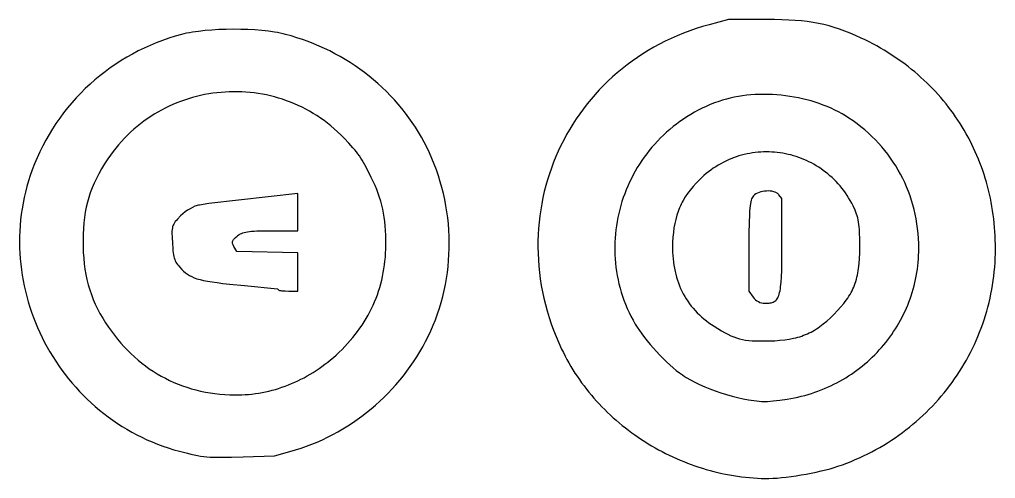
# Model space of a CAD drawing. Extents: x 28 to 1041, y 757 to 2190.
# Drawn here: x 763 to 1008.1, y 1502.5 to 1617.7 of the extents above; entities that cross this region are included whole.
import ezdxf

# ---------------------------------------------------------------- set-up
doc = ezdxf.new("R2010")
doc.units = 0
doc.header["$MEASUREMENT"] = 0
doc.layers.add('LAYER_1', color=18, linetype='CONTINUOUS')

msp = doc.modelspace()

# ---------------------------------------------------------------- linework, layer by layer
at = {"layer": 'LAYER_1'}
for points in [[(950.31, 1502.53), (951.2, 1502.53), (952.19, 1502.57), (953.25, 1502.64), (954.38, 1502.75), (955.57, 1502.88), (956.79, 1503.03), (958.04, 1503.21), (959.31, 1503.42), (960.59, 1503.64), (961.85, 1503.88), (963.09, 1504.14), (964.3, 1504.41), (965.46, 1504.69), (966.56, 1504.98), (967.59, 1505.28), (968.54, 1505.59), (969.65, 1505.97), (970.74, 1506.38), (971.82, 1506.81), (972.89, 1507.26), (973.95, 1507.72), (974.99, 1508.21), (976.03, 1508.71), (977.05, 1509.24), (978.05, 1509.78), (979.05, 1510.33), (980.03, 1510.91), (980.99, 1511.5), (981.95, 1512.12), (982.89, 1512.74), (983.81, 1513.39), (984.72, 1514.05), (985.62, 1514.73), (986.5, 1515.42), (987.37, 1516.13), (988.22, 1516.85), (989.06, 1517.59), (989.88, 1518.34), (990.69, 1519.11), (991.48, 1519.9), (992.25, 1520.69), (993.01, 1521.51), (993.75, 1522.33), (994.48, 1523.17), (995.19, 1524.02), (995.88, 1524.88), (996.55, 1525.76), (997.21, 1526.65), (997.85, 1527.55), (998.47, 1528.46), (999.08, 1529.39), (999.67, 1530.33), (1000.24, 1531.27), (1000.79, 1532.23), (1001.32, 1533.2), (1001.83, 1534.18), (1002.33, 1535.17), (1002.81, 1536.17), (1003.26, 1537.18), (1003.7, 1538.19), (1004.12, 1539.22), (1004.52, 1540.26), (1004.9, 1541.3), (1005.25, 1542.36), (1005.59, 1543.42), (1005.91, 1544.49), (1006.21, 1545.56), (1006.48, 1546.65), (1006.74, 1547.74), (1006.97, 1548.83), (1007.18, 1549.94), (1007.37, 1551.05), (1007.54, 1552.17), (1007.69, 1553.29), (1007.81, 1554.42), (1007.92, 1555.55), (1008, 1556.69), (1008.05, 1557.83), (1008.09, 1558.98), (1008.1, 1560.13), (1008.09, 1561.22), (1008.06, 1562.31), (1008.02, 1563.4), (1007.96, 1564.47), (1007.87, 1565.54), (1007.78, 1566.61), (1007.66, 1567.66), (1007.52, 1568.71), (1007.37, 1569.76), (1007.2, 1570.8), (1007.02, 1571.83), (1006.81, 1572.85), (1006.59, 1573.87), (1006.35, 1574.88), (1006.09, 1575.88), (1005.82, 1576.87), (1005.53, 1577.86), (1005.23, 1578.84), (1004.9, 1579.81), (1004.56, 1580.77), (1004.21, 1581.72), (1003.83, 1582.67), (1003.44, 1583.6), (1003.04, 1584.53), (1002.62, 1585.45), (1002.18, 1586.36), (1001.72, 1587.26), (1001.25, 1588.16), (1000.77, 1589.04), (1000.26, 1589.91), (999.75, 1590.78), (999.21, 1591.63), (998.66, 1592.48), (998.1, 1593.31), (997.52, 1594.14), (996.93, 1594.95), (996.32, 1595.75), (995.69, 1596.55), (995.05, 1597.33), (994.39, 1598.1), (993.72, 1598.86), (993.04, 1599.61), (992.34, 1600.35), (991.62, 1601.08), (990.9, 1601.79), (990.15, 1602.5), (989.39, 1603.19), (988.62, 1603.87), (987.84, 1604.54), (987.03, 1605.2), (986.22, 1605.84), (985.39, 1606.47), (984.55, 1607.09), (983.69, 1607.7), (982.82, 1608.3), (981.94, 1608.88), (981.04, 1609.45), (980.13, 1610), (979.21, 1610.54), (978.27, 1611.07), (977.32, 1611.59), (976.36, 1612.09), (975.38, 1612.58), (974.39, 1613.05), (972.97, 1613.7), (971.59, 1614.29), (970.25, 1614.82), (968.93, 1615.3), (967.63, 1615.73), (966.32, 1616.11), (965, 1616.44), (963.66, 1616.73), (962.28, 1616.98), (960.85, 1617.18), (959.37, 1617.35), (957.81, 1617.48), (956.17, 1617.58), (954.44, 1617.65), (952.61, 1617.69), (950.65, 1617.7), (941.02, 1617.71), (936.2, 1616.4), (934.55, 1615.93), (932.92, 1615.42), (931.31, 1614.86), (929.74, 1614.27), (928.19, 1613.64), (926.67, 1612.97), (925.18, 1612.26), (923.72, 1611.52), (922.29, 1610.74), (920.89, 1609.92), (919.52, 1609.08), (918.17, 1608.19), (916.87, 1607.28), (915.59, 1606.33), (914.34, 1605.36), (913.13, 1604.35), (911.94, 1603.31), (910.79, 1602.25), (909.68, 1601.15), (908.59, 1600.03), (907.54, 1598.88), (906.53, 1597.71), (905.55, 1596.51), (904.6, 1595.29), (903.69, 1594.04), (902.81, 1592.77), (901.97, 1591.48), (901.17, 1590.16), (900.4, 1588.83), (899.67, 1587.47), (898.98, 1586.1), (898.32, 1584.71), (897.7, 1583.3), (897.12, 1581.88), (896.58, 1580.43), (896.08, 1578.98), (895.61, 1577.5), (895.19, 1576.02), (894.8, 1574.52), (894.46, 1573.01), (894.16, 1571.49), (893.89, 1569.95), (893.67, 1568.41), (893.49, 1566.86), (893.35, 1565.3), (893.26, 1563.73), (893.2, 1562.15), (893.19, 1560.57), (893.23, 1558.98), (893.3, 1557.39), (893.42, 1555.79), (893.59, 1554.19), (893.8, 1552.59), (894.05, 1550.98), (894.35, 1549.38), (894.7, 1547.77), (895.09, 1546.17), (895.53, 1544.56), (896.01, 1542.96), (896.54, 1541.36), (897.12, 1539.76), (897.75, 1538.17), (898.42, 1536.58), (899.15, 1535), (899.58, 1534.12), (900.02, 1533.24), (900.49, 1532.37), (900.97, 1531.51), (901.46, 1530.66), (901.98, 1529.82), (902.5, 1528.99), (903.05, 1528.17), (903.61, 1527.36), (904.18, 1526.56), (904.77, 1525.76), (905.37, 1524.98), (905.98, 1524.21), (906.62, 1523.45), (907.26, 1522.7), (907.92, 1521.96), (908.59, 1521.24), (909.27, 1520.52), (909.97, 1519.82), (910.67, 1519.12), (911.39, 1518.44), (912.13, 1517.77), (912.87, 1517.12), (913.63, 1516.47), (914.39, 1515.84), (915.17, 1515.22), (915.96, 1514.61), (916.76, 1514.02), (917.56, 1513.44), (918.38, 1512.87), (919.21, 1512.31), (920.05, 1511.77), (920.9, 1511.25), (921.75, 1510.73), (922.61, 1510.23), (923.49, 1509.75), (924.37, 1509.27), (925.26, 1508.82), (926.15, 1508.38), (927.06, 1507.95), (927.97, 1507.53), (928.88, 1507.14), (929.81, 1506.75), (930.74, 1506.39), (931.68, 1506.04), (932.62, 1505.7), (933.57, 1505.38), (934.52, 1505.08), (935.48, 1504.79), (936.44, 1504.52), (937.41, 1504.26), (938.38, 1504.03), (939.36, 1503.8), (940.34, 1503.6), (941.33, 1503.41), (942.31, 1503.24), (943.31, 1503.09), (944.3, 1502.96), (945.3, 1502.84), (946.29, 1502.74), (947.3, 1502.66), (948.3, 1502.6), (949.3, 1502.55)], [(819.16, 1507.96), (827.07, 1508.22), (830.93, 1509.28), (832.33, 1509.68), (833.7, 1510.12), (835.07, 1510.6), (836.42, 1511.11), (837.76, 1511.66), (839.08, 1512.25), (840.38, 1512.87), (841.67, 1513.53), (842.94, 1514.22), (844.19, 1514.95), (845.43, 1515.71), (846.64, 1516.5), (847.83, 1517.32), (849, 1518.18), (850.15, 1519.06), (851.28, 1519.98), (852.39, 1520.92), (853.47, 1521.89), (854.52, 1522.89), (855.55, 1523.92), (856.55, 1524.98), (857.53, 1526.06), (858.48, 1527.17), (859.4, 1528.3), (860.29, 1529.45), (861.15, 1530.63), (861.98, 1531.84), (862.77, 1533.06), (863.54, 1534.31), (864.27, 1535.58), (864.97, 1536.87), (865.64, 1538.18), (866.29, 1539.57), (866.9, 1540.97), (867.46, 1542.38), (867.98, 1543.81), (868.46, 1545.26), (868.9, 1546.72), (869.3, 1548.19), (869.65, 1549.68), (869.96, 1551.17), (870.22, 1552.68), (870.45, 1554.19), (870.63, 1555.7), (870.77, 1557.23), (870.86, 1558.75), (870.92, 1560.28), (870.93, 1561.82), (870.89, 1563.35), (870.82, 1564.88), (870.7, 1566.41), (870.54, 1567.94), (870.34, 1569.47), (870.09, 1570.99), (869.8, 1572.5), (869.47, 1574.01), (869.1, 1575.51), (868.68, 1577), (868.22, 1578.48), (867.72, 1579.95), (867.18, 1581.4), (866.59, 1582.84), (865.96, 1584.27), (865.29, 1585.68), (864.63, 1586.96), (863.94, 1588.22), (863.21, 1589.46), (862.45, 1590.68), (861.65, 1591.88), (860.81, 1593.05), (859.95, 1594.21), (859.05, 1595.34), (858.12, 1596.45), (857.16, 1597.53), (856.17, 1598.59), (855.15, 1599.62), (854.1, 1600.63), (853.02, 1601.61), (851.92, 1602.56), (850.79, 1603.49), (849.64, 1604.38), (848.46, 1605.25), (847.26, 1606.09), (846.03, 1606.9), (844.78, 1607.67), (843.52, 1608.41), (842.23, 1609.13), (840.92, 1609.81), (839.59, 1610.45), (838.24, 1611.06), (836.88, 1611.64), (835.5, 1612.18), (834.1, 1612.68), (832.69, 1613.15), (831.26, 1613.58), (829.82, 1613.97), (829.18, 1614.13), (828.5, 1614.27), (827.8, 1614.41), (827.06, 1614.54), (825.5, 1614.76), (823.85, 1614.94), (822.13, 1615.08), (820.36, 1615.18), (818.55, 1615.23), (816.72, 1615.25), (814.89, 1615.23), (813.08, 1615.17), (811.31, 1615.07), (809.6, 1614.92), (807.96, 1614.74), (806.41, 1614.52), (805.68, 1614.39), (804.98, 1614.25), (804.31, 1614.1), (803.68, 1613.95), (802.07, 1613.5), (800.47, 1613), (798.9, 1612.45), (797.35, 1611.86), (795.82, 1611.22), (794.31, 1610.54), (792.83, 1609.82), (791.38, 1609.05), (789.94, 1608.24), (788.54, 1607.39), (787.16, 1606.5), (785.81, 1605.57), (784.49, 1604.6), (783.2, 1603.59), (781.95, 1602.55), (780.72, 1601.47), (779.53, 1600.36), (778.37, 1599.21), (777.24, 1598.02), (776.15, 1596.81), (775.1, 1595.56), (774.09, 1594.28), (773.11, 1592.97), (772.17, 1591.63), (771.27, 1590.26), (770.42, 1588.87), (769.6, 1587.44), (768.83, 1585.99), (768.1, 1584.52), (767.42, 1583.02), (766.78, 1581.49), (766.18, 1579.95), (765.7, 1578.57), (765.26, 1577.19), (764.86, 1575.8), (764.5, 1574.41), (764.18, 1573.02), (763.9, 1571.62), (763.66, 1570.22), (763.46, 1568.83), (763.29, 1567.43), (763.17, 1566.03), (763.08, 1564.63), (763.03, 1563.23), (763.01, 1561.84), (763.03, 1560.45), (763.09, 1559.06), (763.19, 1557.68), (763.32, 1556.3), (763.48, 1554.93), (763.68, 1553.57), (763.92, 1552.21), (764.18, 1550.86), (764.49, 1549.51), (764.82, 1548.18), (765.19, 1546.85), (765.6, 1545.54), (766.03, 1544.24), (766.5, 1542.95), (767, 1541.67), (767.53, 1540.4), (768.09, 1539.15), (768.68, 1537.91), (769.3, 1536.68), (769.95, 1535.48), (770.63, 1534.28), (771.35, 1533.11), (772.09, 1531.95), (772.85, 1530.81), (773.65, 1529.69), (774.48, 1528.59), (775.33, 1527.51), (776.21, 1526.45), (777.12, 1525.41), (778.05, 1524.39), (779.01, 1523.4), (780, 1522.43), (781.01, 1521.49), (782.04, 1520.57), (783.1, 1519.67), (784.19, 1518.8), (785.3, 1517.96), (786.43, 1517.14), (787.59, 1516.36), (788.77, 1515.6), (789.97, 1514.87), (791.2, 1514.17), (792.44, 1513.5), (793.71, 1512.87), (795, 1512.26), (796.32, 1511.69), (797.65, 1511.15), (799, 1510.65), (800.37, 1510.18), (801.76, 1509.75), (803.18, 1509.35), (805.17, 1508.84), (806.06, 1508.62), (806.9, 1508.44), (807.7, 1508.29), (808.49, 1508.16), (809.27, 1508.05), (810.08, 1507.97), (810.92, 1507.91), (811.81, 1507.87), (812.76, 1507.84), (813.81, 1507.84), (816.21, 1507.87)], [(817.09, 1523.51), (817.96, 1523.51), (818.82, 1523.53), (819.68, 1523.57), (820.54, 1523.64), (821.39, 1523.72), (822.24, 1523.83), (823.09, 1523.96), (823.93, 1524.1), (824.77, 1524.27), (825.61, 1524.46), (826.44, 1524.66), (827.27, 1524.89), (828.09, 1525.14), (828.91, 1525.41), (829.72, 1525.69), (830.53, 1526), (831.33, 1526.33), (832.12, 1526.67), (832.91, 1527.04), (833.69, 1527.42), (834.47, 1527.82), (835.24, 1528.25), (836, 1528.69), (836.76, 1529.15), (837.5, 1529.63), (838.24, 1530.13), (838.97, 1530.65), (839.7, 1531.18), (840.41, 1531.74), (841.12, 1532.31), (841.82, 1532.9), (842.5, 1533.51), (843.26, 1534.21), (844, 1534.93), (844.71, 1535.65), (845.4, 1536.39), (846.07, 1537.13), (846.71, 1537.89), (847.32, 1538.65), (847.92, 1539.43), (848.49, 1540.22), (849.03, 1541.02), (849.56, 1541.82), (850.06, 1542.64), (850.53, 1543.47), (850.98, 1544.31), (851.41, 1545.16), (851.81, 1546.02), (852.19, 1546.89), (852.55, 1547.76), (852.88, 1548.65), (853.19, 1549.55), (853.48, 1550.46), (853.74, 1551.38), (853.97, 1552.31), (854.18, 1553.24), (854.37, 1554.19), (854.54, 1555.15), (854.68, 1556.11), (854.79, 1557.09), (854.89, 1558.07), (854.95, 1559.07), (855, 1560.07), (855.02, 1561.09), (855.02, 1562.38), (854.99, 1563.62), (854.94, 1564.8), (854.86, 1565.93), (854.75, 1567.03), (854.62, 1568.09), (854.45, 1569.12), (854.25, 1570.12), (854.02, 1571.12), (853.75, 1572.1), (853.45, 1573.07), (853.1, 1574.05), (852.72, 1575.03), (852.31, 1576.03), (851.84, 1577.04), (851.34, 1578.08), (850.48, 1579.8), (849.73, 1581.22), (849.38, 1581.84), (849.04, 1582.41), (848.7, 1582.95), (848.35, 1583.47), (847.99, 1583.97), (847.61, 1584.47), (847.2, 1584.98), (846.75, 1585.5), (845.72, 1586.64), (844.47, 1587.98), (843.68, 1588.78), (842.88, 1589.56), (842.05, 1590.3), (841.21, 1591.02), (840.36, 1591.7), (839.49, 1592.36), (838.6, 1592.99), (837.7, 1593.59), (836.79, 1594.16), (835.87, 1594.7), (834.93, 1595.21), (833.98, 1595.69), (833.02, 1596.15), (832.05, 1596.58), (831.07, 1596.98), (830.09, 1597.34), (829.09, 1597.69), (828.09, 1598), (827.08, 1598.28), (826.06, 1598.54), (825.04, 1598.77), (824.01, 1598.97), (822.98, 1599.14), (821.94, 1599.28), (820.91, 1599.4), (819.87, 1599.49), (818.83, 1599.55), (817.78, 1599.58), (816.74, 1599.59), (815.7, 1599.56), (814.66, 1599.51), (813.62, 1599.43), (812.58, 1599.33), (811.55, 1599.2), (810.52, 1599.04), (809.49, 1598.85), (808.47, 1598.63), (807.46, 1598.39), (806.45, 1598.12), (805.45, 1597.82), (804.45, 1597.5), (803.47, 1597.15), (802.49, 1596.77), (801.52, 1596.37), (800.57, 1595.94), (799.62, 1595.48), (798.69, 1595), (797.76, 1594.48), (796.85, 1593.95), (795.96, 1593.38), (795.08, 1592.79), (794.21, 1592.17), (793.36, 1591.53), (792.52, 1590.86), (791.71, 1590.17), (790.9, 1589.44), (790.12, 1588.7), (789.36, 1587.92), (788.61, 1587.12), (787.89, 1586.3), (787.19, 1585.44), (786.5, 1584.57), (785.84, 1583.66), (785.21, 1582.73), (784.38, 1581.46), (783.63, 1580.22), (782.93, 1579), (782.31, 1577.8), (781.74, 1576.61), (781.24, 1575.43), (780.79, 1574.24), (780.39, 1573.04), (780.05, 1571.83), (779.76, 1570.59), (779.52, 1569.32), (779.32, 1568.02), (779.17, 1566.67), (779.07, 1565.27), (779, 1563.81), (778.97, 1562.28), (778.98, 1560.75), (779.03, 1559.27), (779.13, 1557.82), (779.26, 1556.42), (779.45, 1555.06), (779.67, 1553.73), (779.95, 1552.43), (780.27, 1551.16), (780.64, 1549.91), (781.05, 1548.68), (781.52, 1547.48), (782.04, 1546.29), (782.6, 1545.11), (783.22, 1543.94), (783.9, 1542.78), (784.62, 1541.62), (785.35, 1540.53), (786.09, 1539.48), (786.86, 1538.46), (787.65, 1537.48), (788.45, 1536.52), (789.28, 1535.6), (790.13, 1534.71), (790.99, 1533.86), (791.88, 1533.04), (792.78, 1532.25), (793.7, 1531.49), (794.65, 1530.77), (795.61, 1530.08), (796.59, 1529.42), (797.58, 1528.8), (798.6, 1528.21), (799.63, 1527.66), (800.68, 1527.14), (801.75, 1526.65), (802.83, 1526.2), (803.93, 1525.79), (805.05, 1525.4), (806.18, 1525.06), (807.33, 1524.74), (808.5, 1524.47), (809.68, 1524.22), (810.88, 1524.01), (812.09, 1523.84), (813.32, 1523.7), (814.56, 1523.6), (815.82, 1523.54)], [(949.96, 1521.81), (950.33, 1521.81), (950.85, 1521.84), (952.25, 1521.97), (953.97, 1522.17), (955.81, 1522.44), (956.7, 1522.59), (957.59, 1522.76), (958.46, 1522.95), (959.33, 1523.15), (960.19, 1523.37), (961.04, 1523.62), (961.88, 1523.87), (962.71, 1524.15), (963.53, 1524.44), (964.35, 1524.75), (965.15, 1525.08), (965.95, 1525.42), (966.73, 1525.78), (967.51, 1526.16), (968.27, 1526.55), (969.02, 1526.96), (969.77, 1527.38), (970.5, 1527.82), (971.22, 1528.27), (971.93, 1528.74), (972.63, 1529.22), (973.31, 1529.71), (973.99, 1530.22), (974.65, 1530.75), (975.3, 1531.28), (975.94, 1531.83), (976.56, 1532.4), (977.17, 1532.97), (977.77, 1533.56), (978.35, 1534.16), (978.92, 1534.77), (979.48, 1535.4), (980.03, 1536.03), (980.55, 1536.68), (981.07, 1537.34), (981.57, 1538.01), (982.05, 1538.69), (982.53, 1539.38), (982.98, 1540.08), (983.42, 1540.79), (983.84, 1541.51), (984.25, 1542.24), (984.65, 1542.98), (985.02, 1543.73), (985.38, 1544.49), (985.72, 1545.26), (986.05, 1546.03), (986.36, 1546.81), (986.65, 1547.61), (986.93, 1548.4), (987.19, 1549.21), (987.42, 1550.02), (987.65, 1550.84), (987.85, 1551.67), (988.03, 1552.5), (988.2, 1553.34), (988.35, 1554.19), (988.48, 1555.04), (988.59, 1555.9), (988.68, 1556.76), (988.75, 1557.63), (988.8, 1558.5), (988.83, 1559.38), (988.84, 1560.26), (988.82, 1561.52), (988.76, 1562.77), (988.67, 1564.01), (988.54, 1565.23), (988.38, 1566.45), (988.18, 1567.65), (987.94, 1568.84), (987.67, 1570.02), (987.36, 1571.18), (987.02, 1572.33), (986.65, 1573.46), (986.24, 1574.58), (985.79, 1575.69), (985.31, 1576.77), (984.8, 1577.85), (984.26, 1578.9), (983.68, 1579.94), (983.07, 1580.95), (982.43, 1581.95), (981.76, 1582.93), (981.06, 1583.89), (980.32, 1584.83), (979.55, 1585.75), (978.75, 1586.65), (977.93, 1587.52), (977.07, 1588.38), (976.18, 1589.21), (975.26, 1590.01), (974.31, 1590.79), (973.33, 1591.55), (972.33, 1592.29), (971.29, 1592.99), (970.45, 1593.53), (969.57, 1594.05), (968.67, 1594.54), (967.75, 1595), (966.8, 1595.44), (965.83, 1595.86), (964.85, 1596.25), (963.84, 1596.62), (962.82, 1596.95), (961.79, 1597.27), (960.74, 1597.55), (959.68, 1597.81), (958.61, 1598.05), (957.54, 1598.25), (956.45, 1598.43), (955.37, 1598.58), (954.27, 1598.71), (953.18, 1598.81), (952.09, 1598.88), (951, 1598.92), (949.91, 1598.93), (948.82, 1598.92), (947.75, 1598.87), (946.68, 1598.8), (945.62, 1598.7), (944.57, 1598.57), (943.53, 1598.4), (942.51, 1598.21), (941.5, 1597.99), (940.52, 1597.74), (939.55, 1597.46), (938.6, 1597.15), (937.53, 1596.77), (936.49, 1596.35), (935.46, 1595.91), (934.46, 1595.44), (933.47, 1594.95), (932.51, 1594.43), (931.56, 1593.88), (930.63, 1593.32), (929.73, 1592.73), (928.84, 1592.11), (927.97, 1591.47), (927.13, 1590.82), (926.31, 1590.14), (925.51, 1589.44), (924.73, 1588.72), (923.97, 1587.98), (923.23, 1587.22), (922.52, 1586.44), (921.83, 1585.65), (921.16, 1584.84), (920.51, 1584.01), (919.89, 1583.17), (919.29, 1582.31), (918.72, 1581.43), (918.16, 1580.55), (917.64, 1579.65), (917.13, 1578.73), (916.66, 1577.81), (916.2, 1576.87), (915.77, 1575.92), (915.37, 1574.96), (914.99, 1573.99), (914.64, 1573.01), (914.31, 1572.03), (914.01, 1571.03), (913.74, 1570.03), (913.49, 1569.02), (913.27, 1568), (913.07, 1566.98), (912.91, 1565.95), (912.77, 1564.92), (912.66, 1563.89), (912.57, 1562.85), (912.52, 1561.8), (912.49, 1560.76), (912.49, 1559.71), (912.52, 1558.67), (912.58, 1557.62), (912.66, 1556.57), (912.78, 1555.52), (912.93, 1554.48), (913.1, 1553.43), (913.31, 1552.39), (913.55, 1551.35), (913.81, 1550.32), (914.11, 1549.29), (914.44, 1548.26), (914.8, 1547.24), (915.19, 1546.23), (915.62, 1545.22), (916.07, 1544.22), (916.56, 1543.23), (917.08, 1542.25), (917.63, 1541.27), (918.12, 1540.48), (918.67, 1539.65), (919.28, 1538.79), (919.95, 1537.92), (920.66, 1537.03), (921.4, 1536.13), (922.18, 1535.24), (922.99, 1534.36), (923.81, 1533.49), (924.64, 1532.64), (925.48, 1531.83), (926.32, 1531.06), (927.14, 1530.33), (927.95, 1529.66), (928.73, 1529.04), (929.49, 1528.5), (929.95, 1528.19), (930.44, 1527.88), (931.48, 1527.28), (932.61, 1526.69), (933.81, 1526.11), (935.07, 1525.56), (936.39, 1525.03), (937.74, 1524.52), (939.13, 1524.05), (940.53, 1523.61), (941.94, 1523.21), (943.35, 1522.86), (944.74, 1522.54), (946.11, 1522.28), (947.45, 1522.07), (948.74, 1521.91), (949.36, 1521.86)], [(951.34, 1537.06), (952.69, 1537.11), (953.96, 1537.2), (955.17, 1537.32), (956.31, 1537.49), (957.4, 1537.71), (957.93, 1537.83), (958.44, 1537.96), (958.94, 1538.11), (959.44, 1538.27), (959.92, 1538.45), (960.4, 1538.63), (960.86, 1538.84), (961.33, 1539.05), (961.78, 1539.28), (962.23, 1539.52), (962.68, 1539.78), (963.12, 1540.06), (963.56, 1540.35), (964, 1540.65), (964.87, 1541.31), (965.75, 1542.04), (966.63, 1542.84), (967.53, 1543.72), (968.44, 1544.66), (969.28, 1545.58), (970.03, 1546.48), (970.37, 1546.92), (970.7, 1547.37), (971.01, 1547.81), (971.3, 1548.26), (971.57, 1548.71), (971.83, 1549.16), (972.07, 1549.62), (972.29, 1550.08), (972.5, 1550.55), (972.69, 1551.02), (972.87, 1551.51), (973.03, 1552), (973.18, 1552.51), (973.32, 1553.03), (973.44, 1553.56), (973.55, 1554.11), (973.65, 1554.67), (973.73, 1555.25), (973.87, 1556.46), (973.96, 1557.75), (974.01, 1559.13), (974.03, 1560.6), (974.02, 1562.62), (973.97, 1564.29), (973.93, 1565.02), (973.88, 1565.69), (973.81, 1566.3), (973.73, 1566.87), (973.63, 1567.41), (973.51, 1567.92), (973.37, 1568.41), (973.22, 1568.89), (973.03, 1569.38), (972.83, 1569.87), (972.34, 1570.92), (971.99, 1571.61), (971.62, 1572.28), (971.23, 1572.94), (970.83, 1573.57), (970.41, 1574.19), (969.98, 1574.8), (969.53, 1575.38), (969.06, 1575.95), (968.58, 1576.5), (968.09, 1577.03), (967.58, 1577.55), (967.06, 1578.04), (966.53, 1578.52), (965.99, 1578.99), (965.43, 1579.43), (964.87, 1579.85), (964.29, 1580.26), (963.7, 1580.65), (963.11, 1581.02), (962.5, 1581.38), (961.89, 1581.71), (961.26, 1582.02), (960.63, 1582.32), (959.99, 1582.6), (959.35, 1582.86), (958.7, 1583.1), (958.04, 1583.32), (957.38, 1583.52), (956.71, 1583.71), (956.04, 1583.87), (955.36, 1584.02), (954.68, 1584.14), (954, 1584.25), (953.31, 1584.34), (952.62, 1584.4), (951.93, 1584.45), (951.24, 1584.48), (950.55, 1584.49), (949.85, 1584.48), (949.16, 1584.44), (948.47, 1584.39), (947.78, 1584.32), (947.09, 1584.23), (946.4, 1584.12), (945.72, 1583.98), (945.03, 1583.83), (944.35, 1583.66), (943.68, 1583.46), (943.01, 1583.25), (942.34, 1583.01), (941.68, 1582.75), (941.02, 1582.48), (940.37, 1582.18), (939.73, 1581.86), (939.1, 1581.52), (938.47, 1581.16), (937.85, 1580.77), (937.24, 1580.37), (936.63, 1579.94), (936.04, 1579.49), (935.45, 1579.03), (934.88, 1578.53), (934.32, 1578.02), (933.77, 1577.49), (932.93, 1576.62), (932.16, 1575.77), (931.45, 1574.91), (930.8, 1574.05), (930.21, 1573.18), (929.68, 1572.3), (929.43, 1571.85), (929.2, 1571.4), (928.98, 1570.94), (928.77, 1570.48), (928.58, 1570.01), (928.4, 1569.54), (928.07, 1568.57), (927.79, 1567.56), (927.56, 1566.51), (927.36, 1565.42), (927.21, 1564.28), (927.1, 1563.09), (927.03, 1561.85), (927, 1560.98), (927, 1560.13), (927.02, 1559.29), (927.06, 1558.46), (927.12, 1557.64), (927.21, 1556.84), (927.32, 1556.05), (927.46, 1555.27), (927.62, 1554.51), (927.8, 1553.76), (928, 1553.02), (928.22, 1552.3), (928.47, 1551.59), (928.74, 1550.89), (929.04, 1550.2), (929.35, 1549.53), (929.69, 1548.88), (930.05, 1548.23), (930.43, 1547.6), (930.84, 1546.99), (931.27, 1546.39), (931.72, 1545.8), (932.19, 1545.23), (932.68, 1544.67), (933.2, 1544.13), (933.74, 1543.6), (934.3, 1543.08), (934.88, 1542.58), (935.49, 1542.1), (936.11, 1541.62), (936.76, 1541.17), (937.43, 1540.73), (938.39, 1540.13), (939.27, 1539.6), (940.09, 1539.13), (940.88, 1538.71), (941.63, 1538.35), (942.36, 1538.05), (943.08, 1537.79), (943.81, 1537.57), (944.56, 1537.4), (945.33, 1537.26), (946.15, 1537.16), (947.03, 1537.09), (947.97, 1537.05), (949, 1537.03), (950.12, 1537.04)], [(830.62, 1549.56), (832.92, 1549.56), (832.92, 1559.14), (817.58, 1559.53), (816.82, 1560.78), (816.63, 1561.14), (816.56, 1561.3), (816.51, 1561.46), (816.48, 1561.61), (816.47, 1561.76), (816.49, 1561.9), (816.53, 1562.04), (816.59, 1562.19), (816.67, 1562.33), (816.77, 1562.48), (816.91, 1562.64), (817.24, 1562.98), (817.69, 1563.36), (817.94, 1563.56), (818.21, 1563.74), (818.48, 1563.9), (818.77, 1564.04), (819.09, 1564.16), (819.45, 1564.27), (819.83, 1564.37), (820.27, 1564.45), (820.75, 1564.51), (821.3, 1564.57), (821.9, 1564.61), (822.58, 1564.64), (824.17, 1564.68), (826.11, 1564.69), (832.92, 1564.69), (832.92, 1574.05), (810.56, 1571.52), (808.2, 1571.15), (807.93, 1571.1), (807.64, 1571.03), (807.36, 1570.94), (807.06, 1570.83), (806.45, 1570.56), (805.84, 1570.23), (805.22, 1569.85), (804.62, 1569.41), (804.03, 1568.93), (803.47, 1568.41), (802.72, 1567.64), (802.41, 1567.3), (802.14, 1566.98), (801.92, 1566.68), (801.74, 1566.38), (801.59, 1566.08), (801.47, 1565.76), (801.39, 1565.41), (801.33, 1565.04), (801.29, 1564.62), (801.28, 1564.15), (801.31, 1563.01), (801.4, 1561.56), (801.49, 1560.24), (801.55, 1559.67), (801.62, 1559.16), (801.69, 1558.69), (801.78, 1558.26), (801.88, 1557.86), (802, 1557.5), (802.13, 1557.16), (802.29, 1556.84), (802.47, 1556.54), (802.67, 1556.24), (802.9, 1555.94), (803.16, 1555.63), (803.77, 1554.99), (804.23, 1554.55), (804.69, 1554.16), (805.17, 1553.8), (805.69, 1553.48), (806.25, 1553.18), (806.88, 1552.91), (807.58, 1552.67), (808.36, 1552.44), (809.25, 1552.23), (810.26, 1552.04), (811.4, 1551.85), (812.68, 1551.67), (814.11, 1551.49), (815.72, 1551.3), (819.5, 1550.92), (827.76, 1550.12), (828.04, 1549.84), (828.15, 1549.78), (828.34, 1549.73), (828.6, 1549.68), (828.92, 1549.64), (829.71, 1549.58)], [(950.24, 1546.5), (950.92, 1546.52), (951.23, 1546.54), (951.53, 1546.58), (951.8, 1546.63), (952.06, 1546.71), (952.3, 1546.8), (952.53, 1546.91), (952.73, 1547.04), (952.93, 1547.2), (953.11, 1547.39), (953.27, 1547.61), (953.42, 1547.85), (953.56, 1548.13), (953.69, 1548.45), (953.8, 1548.8), (953.9, 1549.19), (954, 1549.62), (954.08, 1550.09), (954.15, 1550.6), (954.27, 1551.78), (954.36, 1553.15), (954.41, 1554.73), (954.45, 1556.55), (954.47, 1560.93), (954.47, 1572.8), (953.68, 1573.75), (953.57, 1573.88), (953.44, 1573.99), (953.29, 1574.1), (953.14, 1574.2), (952.79, 1574.36), (952.4, 1574.49), (951.97, 1574.59), (951.52, 1574.65), (951.06, 1574.68), (950.58, 1574.67), (950.1, 1574.63), (949.63, 1574.56), (949.16, 1574.46), (948.72, 1574.32), (948.31, 1574.15), (947.93, 1573.94), (947.6, 1573.71), (947.45, 1573.58), (947.32, 1573.45), (947.15, 1573.24), (946.99, 1572.99), (946.86, 1572.71), (946.74, 1572.38), (946.63, 1571.99), (946.54, 1571.52), (946.46, 1570.98), (946.39, 1570.35), (946.33, 1569.62), (946.29, 1568.77), (946.22, 1566.72), (946.19, 1564.11), (946.18, 1560.87), (946.18, 1549.56), (947.25, 1548.03), (947.52, 1547.69), (947.83, 1547.38), (948.18, 1547.12), (948.55, 1546.9), (948.94, 1546.73), (949.36, 1546.6), (949.8, 1546.52)]]:
    msp.add_lwpolyline(points, close=True, dxfattribs=at)

doc.saveas('drawing.dxf')
